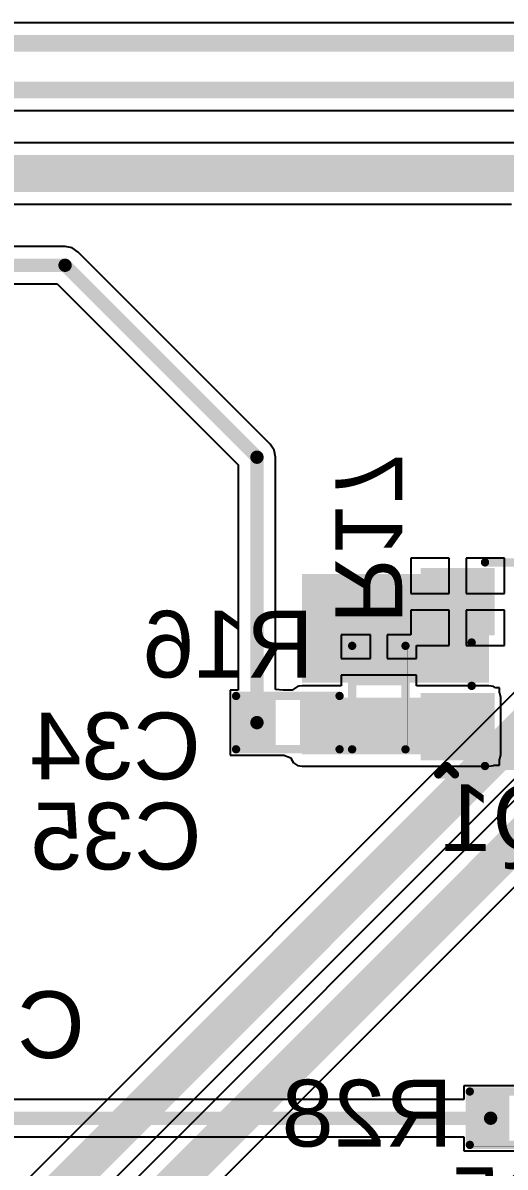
# Model space of a CAD drawing. Header units: inches. Extents: x -8 to 210, y -39 to 109.
# Drawn here: x 68.04 to 75.38, y 28.41 to 45.83 of the extents above; entities that cross this region are included whole.
import ezdxf

# ---------------------------------------------------------------- set-up
doc = ezdxf.new("R2010")
doc.units = ezdxf.units.IN
for name, color, linetype in [('Bottom Layer', 5, 'Continuous'), ('Bottom Overlay', 54, 'Continuous'), ('Bottom Paste', 16, 'Continuous'), ('Bottom Solder', 6, 'Continuous'), ('Top Layer', 1, 'Continuous')]:
    doc.layers.add(name, color=color, linetype=linetype)
doc.styles.add('Arial', font='', dxfattribs={"height": 0.2})
doc.styles.get('Arial').set_extended_font_data('Arial')

# ---------------------------------------------------------------- blocks, each defined once
blk = doc.blocks.new('R___0402_B_41')
at = {"layer": 'Bottom Layer'}
for points in [[(-0.241, 0.318), (-0.241, -0.318), (-0.699, -0.318), (-0.699, 0.318)], [(0.699, 0.318), (0.699, -0.318), (0.241, -0.318), (0.241, 0.318)]]:
    blk.add_hatch(color=5, dxfattribs=at).paths.add_polyline_path(points)
at = {"layer": 'Bottom Paste'}
for points in [[(-0.241, 0.318), (-0.241, -0.318), (-0.699, -0.318), (-0.699, 0.318)], [(0.699, 0.318), (0.699, -0.318), (0.241, -0.318), (0.241, 0.318)]]:
    blk.add_hatch(color=16, dxfattribs=at).paths.add_polyline_path(points)
at = {"layer": 'Bottom Solder'}
for points in [[(-0.186, 0.373), (-0.186, -0.373), (-0.754, -0.373), (-0.754, 0.373)], [(0.754, 0.373), (0.754, -0.373), (0.186, -0.373), (0.186, 0.373)]]:
    blk.add_hatch(color=6, dxfattribs=at).paths.add_polyline_path(points)
at = {"layer": 'Bottom Overlay'}
for points in [[(0.787, 0.406, 0.127, 0.127, 0), (-0.787, 0.406, 0.127, 0.127, 0)], [(-0.787, 0.406, 0.127, 0.127, 0), (-0.787, -0.406, 0.127, 0.127, 0)], [(0.813, 0.432, 0.00323, 0.00323, 0), (-0.813, 0.432, 0.00323, 0.00323, 0)], [(0.787, 0.406, 0.127, 0.127, 0), (0.787, -0.406, 0.127, 0.127, 0)], [(0.787, -0.406, 0.127, 0.127, 0), (-0.787, -0.406, 0.127, 0.127, 0)]]:
    blk.add_lwpolyline(points, format="xyseb", dxfattribs=at)
for points in [[(-0.819, 0.406, 0.0635, 0.0635, 1), (-0.756, 0.406, 0.0635, 0.0635, 1)], [(-0.819, 0.406, 0.0635, 0.0635, 1), (-0.756, 0.406, 0.0635, 0.0635, 1)], [(-0.814, 0.432, 0.00161, 0.00161, 1), (-0.812, 0.432, 0.00161, 0.00161, 1)], [(0.756, 0.406, 0.0635, 0.0635, 1), (0.819, 0.406, 0.0635, 0.0635, 1)], [(0.756, 0.406, 0.0635, 0.0635, 1), (0.819, 0.406, 0.0635, 0.0635, 1)], [(0.812, 0.432, 0.00161, 0.00161, 1), (0.814, 0.432, 0.00161, 0.00161, 1)], [(-0.819, -0.406, 0.0635, 0.0635, 1), (-0.756, -0.406, 0.0635, 0.0635, 1)], [(-0.819, -0.406, 0.0635, 0.0635, 1), (-0.756, -0.406, 0.0635, 0.0635, 1)], [(0.756, -0.406, 0.0635, 0.0635, 1), (0.819, -0.406, 0.0635, 0.0635, 1)], [(0.756, -0.406, 0.0635, 0.0635, 1), (0.819, -0.406, 0.0635, 0.0635, 1)]]:
    blk.add_lwpolyline(points, format="xyseb", close=True, dxfattribs=at)
blk = doc.blocks.new('R___0402_B_52')
at = {"layer": 'Bottom Layer'}
for points in [[(-0.241, 0.318), (-0.241, -0.318), (-0.699, -0.318), (-0.699, 0.318)], [(0.699, 0.318), (0.699, -0.318), (0.241, -0.318), (0.241, 0.318)]]:
    blk.add_hatch(color=5, dxfattribs=at).paths.add_polyline_path(points)
at = {"layer": 'Bottom Paste'}
for points in [[(-0.241, 0.318), (-0.241, -0.318), (-0.699, -0.318), (-0.699, 0.318)], [(0.699, 0.318), (0.699, -0.318), (0.241, -0.318), (0.241, 0.318)]]:
    blk.add_hatch(color=16, dxfattribs=at).paths.add_polyline_path(points)
at = {"layer": 'Bottom Solder'}
for points in [[(-0.186, 0.373), (-0.186, -0.373), (-0.754, -0.373), (-0.754, 0.373)], [(0.754, 0.373), (0.754, -0.373), (0.186, -0.373), (0.186, 0.373)]]:
    blk.add_hatch(color=6, dxfattribs=at).paths.add_polyline_path(points)
at = {"layer": 'Bottom Overlay'}
for points in [[(-0.787, -0.406, 0.127, 0.127, 0), (-0.787, 0.406, 0.127, 0.127, 0)], [(0.787, 0.406, 0.127, 0.127, 0), (-0.787, 0.406, 0.127, 0.127, 0)], [(0.813, 0.432, 0.00323, 0.00323, 0), (-0.813, 0.432, 0.00323, 0.00323, 0)], [(0.787, -0.406, 0.127, 0.127, 0), (0.787, 0.406, 0.127, 0.127, 0)], [(0.787, -0.406, 0.127, 0.127, 0), (-0.787, -0.406, 0.127, 0.127, 0)]]:
    blk.add_lwpolyline(points, format="xyseb", dxfattribs=at)
for points in [[(-0.819, 0.406, 0.0635, 0.0635, 1), (-0.756, 0.406, 0.0635, 0.0635, 1)], [(-0.819, 0.406, 0.0635, 0.0635, 1), (-0.756, 0.406, 0.0635, 0.0635, 1)], [(-0.814, 0.432, 0.00161, 0.00161, 1), (-0.812, 0.432, 0.00161, 0.00161, 1)], [(0.756, 0.406, 0.0635, 0.0635, 1), (0.819, 0.406, 0.0635, 0.0635, 1)], [(0.756, 0.406, 0.0635, 0.0635, 1), (0.819, 0.406, 0.0635, 0.0635, 1)], [(0.812, 0.432, 0.00161, 0.00161, 1), (0.814, 0.432, 0.00161, 0.00161, 1)], [(-0.819, -0.406, 0.0635, 0.0635, 1), (-0.756, -0.406, 0.0635, 0.0635, 1)], [(-0.819, -0.406, 0.0635, 0.0635, 1), (-0.756, -0.406, 0.0635, 0.0635, 1)], [(0.756, -0.406, 0.0635, 0.0635, 1), (0.819, -0.406, 0.0635, 0.0635, 1)], [(0.756, -0.406, 0.0635, 0.0635, 1), (0.819, -0.406, 0.0635, 0.0635, 1)]]:
    blk.add_lwpolyline(points, format="xyseb", close=True, dxfattribs=at)
blk = doc.blocks.new('R___0402_B_53')
at = {"layer": 'Bottom Layer'}
for points in [[(-0.241, 0.318), (-0.241, -0.318), (-0.699, -0.318), (-0.699, 0.318)], [(0.699, 0.318), (0.699, -0.318), (0.241, -0.318), (0.241, 0.318)]]:
    blk.add_hatch(color=5, dxfattribs=at).paths.add_polyline_path(points)
at = {"layer": 'Bottom Paste'}
for points in [[(-0.241, 0.318), (-0.241, -0.318), (-0.699, -0.318), (-0.699, 0.318)], [(0.699, 0.318), (0.699, -0.318), (0.241, -0.318), (0.241, 0.318)]]:
    blk.add_hatch(color=16, dxfattribs=at).paths.add_polyline_path(points)
at = {"layer": 'Bottom Solder'}
for points in [[(-0.186, 0.373), (-0.186, -0.373), (-0.754, -0.373), (-0.754, 0.373)], [(0.754, 0.373), (0.754, -0.373), (0.186, -0.373), (0.186, 0.373)]]:
    blk.add_hatch(color=6, dxfattribs=at).paths.add_polyline_path(points)
at = {"layer": 'Bottom Overlay'}
for points in [[(-0.787, 0.406, 0.127, 0.127, 0), (-0.787, -0.406, 0.127, 0.127, 0)], [(0.787, 0.406, 0.127, 0.127, 0), (-0.787, 0.406, 0.127, 0.127, 0)], [(0.813, 0.432, 0.00323, 0.00323, 0), (-0.813, 0.432, 0.00323, 0.00323, 0)], [(0.787, 0.406, 0.127, 0.127, 0), (0.787, -0.406, 0.127, 0.127, 0)], [(0.787, -0.406, 0.127, 0.127, 0), (-0.787, -0.406, 0.127, 0.127, 0)]]:
    blk.add_lwpolyline(points, format="xyseb", dxfattribs=at)
for points in [[(-0.819, 0.406, 0.0635, 0.0635, 1), (-0.756, 0.406, 0.0635, 0.0635, 1)], [(-0.819, 0.406, 0.0635, 0.0635, 1), (-0.756, 0.406, 0.0635, 0.0635, 1)], [(-0.814, 0.432, 0.00161, 0.00161, 1), (-0.812, 0.432, 0.00161, 0.00161, 1)], [(0.756, 0.406, 0.0635, 0.0635, 1), (0.819, 0.406, 0.0635, 0.0635, 1)], [(0.756, 0.406, 0.0635, 0.0635, 1), (0.819, 0.406, 0.0635, 0.0635, 1)], [(0.812, 0.432, 0.00161, 0.00161, 1), (0.814, 0.432, 0.00161, 0.00161, 1)], [(-0.819, -0.406, 0.0635, 0.0635, 1), (-0.756, -0.406, 0.0635, 0.0635, 1)], [(-0.819, -0.406, 0.0635, 0.0635, 1), (-0.756, -0.406, 0.0635, 0.0635, 1)], [(0.756, -0.406, 0.0635, 0.0635, 1), (0.819, -0.406, 0.0635, 0.0635, 1)], [(0.756, -0.406, 0.0635, 0.0635, 1), (0.819, -0.406, 0.0635, 0.0635, 1)]]:
    blk.add_lwpolyline(points, format="xyseb", close=True, dxfattribs=at)
blk = doc.blocks.new('SOT_23_B_74')
at = {"layer": 'Bottom Layer'}
for points in [[(-1.36, 1.46), (-0.54, 1.46), (-0.54, 0.54), (-1.36, 0.54)], [(0.54, 1.46), (1.36, 1.46), (1.36, 0.54), (0.54, 0.54)], [(-0.41, -0.54), (0.41, -0.54), (0.41, -1.46), (-0.41, -1.46)]]:
    blk.add_hatch(color=5, dxfattribs=at).paths.add_polyline_path(points)
at = {"layer": 'Bottom Paste'}
for points in [[(-1.36, 1.46), (-0.54, 1.46), (-0.54, 0.54), (-1.36, 0.54)], [(0.54, 1.46), (1.36, 1.46), (1.36, 0.54), (0.54, 0.54)], [(-0.41, -0.54), (0.41, -0.54), (0.41, -1.46), (-0.41, -1.46)]]:
    blk.add_hatch(color=16, dxfattribs=at).paths.add_polyline_path(points)
at = {"layer": 'Bottom Solder'}
for points in [[(-1.462, 1.562), (-0.438, 1.562), (-0.438, 0.438), (-1.462, 0.438)], [(0.438, 1.562), (1.462, 1.562), (1.462, 0.438), (0.438, 0.438)], [(-0.512, -0.438), (0.512, -0.438), (0.512, -1.562), (-0.512, -1.562)]]:
    blk.add_hatch(color=6, dxfattribs=at).paths.add_polyline_path(points)
at = {"layer": 'Bottom Overlay'}
for points in [[(-1.676, 1.295, 0.127, 0.127, 0), (-1.676, 1.041, 0.127, 0.127, 0)], [(-1.676, 1.295, 0.127, 0.127, 0), (-1.549, 1.168, 0.127, 0.127, 0)], [(-1.549, 1.168, 0.127, 0.127, 0), (-1.676, 1.041, 0.127, 0.127, 0)], [(-0.33, 0.787, 0.127, 0.127, 0), (0.33, 0.787, 0.127, 0.127, 0)], [(-1.549, 0.584, 0.127, 0.127, 0), (-1.549, -0.813, 0.127, 0.127, 0)], [(1.549, 0.584, 0.127, 0.127, 0), (1.549, -0.813, 0.127, 0.127, 0)], [(-1.549, -0.813, 0.127, 0.127, 0), (-0.559, -0.813, 0.127, 0.127, 0)], [(0.559, -0.813, 0.127, 0.127, 0), (1.549, -0.813, 0.127, 0.127, 0)]]:
    blk.add_lwpolyline(points, format="xyseb", dxfattribs=at)
for points in [[(-1.708, 1.295, 0.0635, 0.0635, 1), (-1.645, 1.295, 0.0635, 0.0635, 1)], [(-1.708, 1.295, 0.0635, 0.0635, 1), (-1.645, 1.295, 0.0635, 0.0635, 1)], [(-1.581, 1.168, 0.0635, 0.0635, 1), (-1.518, 1.168, 0.0635, 0.0635, 1)], [(-1.581, 1.168, 0.0635, 0.0635, 1), (-1.518, 1.168, 0.0635, 0.0635, 1)], [(-1.708, 1.041, 0.0635, 0.0635, 1), (-1.645, 1.041, 0.0635, 0.0635, 1)], [(-1.708, 1.041, 0.0635, 0.0635, 1), (-1.645, 1.041, 0.0635, 0.0635, 1)], [(-0.362, 0.787, 0.0635, 0.0635, 1), (-0.298, 0.787, 0.0635, 0.0635, 1)], [(0.298, 0.787, 0.0635, 0.0635, 1), (0.362, 0.787, 0.0635, 0.0635, 1)], [(-1.581, 0.584, 0.0635, 0.0635, 1), (-1.518, 0.584, 0.0635, 0.0635, 1)], [(1.518, 0.584, 0.0635, 0.0635, 1), (1.581, 0.584, 0.0635, 0.0635, 1)], [(-1.581, -0.813, 0.0635, 0.0635, 1), (-1.518, -0.813, 0.0635, 0.0635, 1)], [(-1.581, -0.813, 0.0635, 0.0635, 1), (-1.518, -0.813, 0.0635, 0.0635, 1)], [(-0.591, -0.813, 0.0635, 0.0635, 1), (-0.527, -0.813, 0.0635, 0.0635, 1)], [(0.527, -0.813, 0.0635, 0.0635, 1), (0.591, -0.813, 0.0635, 0.0635, 1)], [(1.518, -0.813, 0.0635, 0.0635, 1), (1.581, -0.813, 0.0635, 0.0635, 1)], [(1.518, -0.813, 0.0635, 0.0635, 1), (1.581, -0.813, 0.0635, 0.0635, 1)]]:
    blk.add_lwpolyline(points, format="xyseb", close=True, dxfattribs=at)

msp = doc.modelspace()

# ---------------------------------------------------------------- hatches: boundary and pattern name
at = {"layer": 'Bottom Layer'}
for points in [[(72.288, 35.789), (75.133, 35.789), (75.133, 37.44), (72.288, 37.44)], [(72.288, 34.696), (75.133, 34.696), (75.133, 35.56), (72.288, 35.56)]]:
    msp.add_hatch(color=5, dxfattribs=at).paths.add_polyline_path(points)

# ---------------------------------------------------------------- linework, layer by layer
for p, q in [((81.369, 45.828), (59.419, 45.828)), ((60.032, 44.495), (80.821, 44.495)), ((75.667, 44.002), (56.759, 44.002)), ((56.566, 43.069), (75.474, 43.069)), ((68.682, 42.423), (38.314, 42.423)), ((68.791, 42.402), (68.682, 42.423)), ((68.682, 42.423), (68.682, 42.423)), ((68.883, 42.34), (68.791, 42.402)), ((71.804, 39.419), (68.883, 42.34)), ((35.949, 41.854), (68.564, 41.854)), ((68.564, 41.854), (71.318, 39.1)), ((71.866, 39.327), (71.804, 39.419)), ((71.804, 39.419), (71.804, 39.419)), ((71.887, 39.218), (71.866, 39.327)), ((71.887, 35.685), (71.887, 39.218)), ((71.887, 39.218), (71.887, 39.218)), ((71.318, 39.1), (71.318, 35.674)), ((74.53, 37.682), (73.943, 37.682)), ((73.943, 37.682), (73.943, 37.145)), ((74.53, 37.145), (74.53, 37.682)), ((75.371, 37.682), (74.784, 37.682)), ((74.784, 37.682), (74.784, 37.145)), ((75.371, 37.145), (75.371, 37.682)), ((73.943, 37.145), (74.53, 37.145)), ((74.784, 37.145), (75.371, 37.145)), ((74.53, 36.891), (73.943, 36.891)), ((73.943, 36.891), (73.943, 36.513)), ((74.53, 36.354), (74.53, 36.891)), ((75.371, 36.891), (74.784, 36.891)), ((74.784, 36.891), (74.784, 36.354)), ((75.371, 36.354), (75.371, 36.891)), ((73.33, 36.513), (72.885, 36.513)), ((72.885, 36.513), (72.885, 36.157)), ((73.33, 36.157), (73.33, 36.513)), ((73.943, 36.513), (73.584, 36.513)), ((73.584, 36.513), (73.584, 36.157)), ((74.028, 36.157), (74.028, 36.354)), ((74.028, 36.354), (74.53, 36.354)), ((74.784, 36.354), (75.371, 36.354)), ((72.885, 36.157), (73.33, 36.157)), ((73.584, 36.157), (74.028, 36.157)), ((73.457, 35.903), (72.885, 35.903)), ((72.885, 35.903), (72.885, 35.741)), ((74.028, 35.903), (73.457, 35.903)), ((74.028, 35.741), (74.028, 35.903)), ((72.219, 35.727), (72.136, 35.674)), ((72.239, 35.732), (72.219, 35.727)), ((72.288, 35.741), (72.239, 35.732)), ((72.885, 35.741), (72.288, 35.741)), ((75.133, 35.741), (74.028, 35.741)), ((75.203, 35.727), (75.133, 35.741)), ((75.235, 35.706), (75.203, 35.727)), ((75.295, 35.706), (75.235, 35.706)), ((75.295, 35.638), (75.295, 35.706)), ((71.318, 35.674), (71.196, 35.674)), ((71.196, 35.674), (71.196, 34.684)), ((72.002, 35.674), (71.887, 35.685)), ((72.009, 35.674), (72.002, 35.674)), ((72.01, 35.674), (72.009, 35.674)), ((72.009, 35.674), (72.009, 35.674)), ((72.014, 35.673), (72.01, 35.674)), ((72.136, 35.674), (72.014, 35.673)), ((75.301, 35.629), (75.295, 35.638)), ((75.314, 35.56), (75.301, 35.629)), ((75.314, 34.696), (75.314, 35.56)), ((71.196, 34.684), (71.985, 34.684)), ((71.985, 34.684), (72.009, 34.684)), ((72.009, 34.684), (72.118, 34.641)), ((75.301, 34.627), (75.314, 34.696)), ((72.118, 34.641), (72.121, 34.627)), ((72.121, 34.627), (72.16, 34.568)), ((72.16, 34.568), (72.219, 34.529)), ((72.219, 34.529), (72.288, 34.515)), ((72.288, 34.515), (75.133, 34.515)), ((75.133, 34.515), (75.203, 34.529)), ((75.203, 34.529), (75.204, 34.53)), ((75.204, 34.53), (75.295, 34.53)), ((75.295, 34.619), (75.301, 34.627)), ((75.295, 34.53), (75.295, 34.619)), ((75.562, 29.654), (74.752, 29.654)), ((74.752, 29.654), (74.752, 29.444)), ((74.752, 29.444), (64.77, 29.444)), ((64.888, 28.874), (74.752, 28.874)), ((74.752, 28.874), (74.752, 28.664)), ((74.752, 28.664), (75.565, 28.664))]:
    msp.add_line(p, q, dxfattribs=at)
for points in [[(59.052, 45.517, 0.254, 0.254, 0), (81.369, 45.517, 0.254, 0.254, 0)], [(59.665, 44.806, 0.254, 0.254, 0), (80.95, 44.806, 0.254, 0.254, 0)], [(56.566, 43.536, 0.559, 0.559, 0), (75.667, 43.536, 0.559, 0.559, 0)], [(35.103, 42.139, 0.203, 0.203, 0), (68.682, 42.139, 0.203, 0.203, 0)], [(68.682, 42.139, 0.203, 0.203, 0), (71.603, 39.218, 0.203, 0.203, 0)], [(71.603, 35.179, 0.203, 0.203, 0), (71.603, 39.218, 0.203, 0.203, 0)], [(64.77, 29.159, 0.203, 0.203, 0), (75.159, 29.159, 0.203, 0.203, 0)]]:
    msp.add_lwpolyline(points, format="xyseb", dxfattribs=at)
for points in [[(68.631, 42.139, 0.102, 0.102, 1), (68.732, 42.139, 0.102, 0.102, 1)], [(68.631, 42.139, 0.102, 0.102, 1), (68.732, 42.139, 0.102, 0.102, 1)], [(71.552, 39.218, 0.102, 0.102, 1), (71.653, 39.218, 0.102, 0.102, 1)], [(71.552, 39.218, 0.102, 0.102, 1), (71.653, 39.218, 0.102, 0.102, 1)], [(71.552, 35.179, 0.102, 0.102, 1), (71.653, 35.179, 0.102, 0.102, 1)], [(75.108, 29.159, 0.102, 0.102, 1), (75.209, 29.159, 0.102, 0.102, 1)]]:
    msp.add_lwpolyline(points, format="xyseb", close=True, dxfattribs=at)
at = {"layer": 'Top Layer'}
for p, q in [((83.213, 41.69), (68.354, 26.831)), ((68.902, 26.061), (83.836, 40.996)), ((78.248, 38.369), (67.707, 27.828)), ((68.23, 27.033), (79.044, 37.847))]:
    msp.add_line(p, q, dxfattribs=at)
for points in [[(68.547, 26.365, 0.559, 0.559, 0), (83.617, 41.435, 0.559, 0.559, 0)], [(67.901, 27.362, 0.559, 0.559, 0), (78.715, 38.176, 0.559, 0.559, 0)]]:
    msp.add_lwpolyline(points, format="xyseb", dxfattribs=at)

# ---------------------------------------------------------------- block references
for name, p, rotation in [('SOT_23_B_74', (75.657, 36.068), 90), ('R___0402_B_52', (73.457, 35.56), 270), ('R___0402_B_53', (72.072, 35.179), 180), ('R___0402_B_41', (75.629, 29.159), 180)]:
    msp.add_blockref(name, p, dxfattribs=dict(rotation=rotation))

# ---------------------------------------------------------------- texts
at = {"layer": 'Bottom Overlay', "style": 'Arial', "text_generation_flag": 2}
msp.add_text('R17', height=1.016, rotation=270, dxfattribs=at).set_placement((72.797, 36.678))
for s, p in [('R16', (72.466, 35.865)), ('C34', (70.747, 34.316)), ('Q1', (76.293, 33.223)), ('C35', (70.76, 32.944)), ('C36', (68.982, 30.074)), ('R28', (74.582, 28.728)), ('Q5', (76.411, 27.397))]:
    msp.add_text(s, height=1.016, dxfattribs=at).set_placement(p)

doc.saveas('drawing.dxf')
